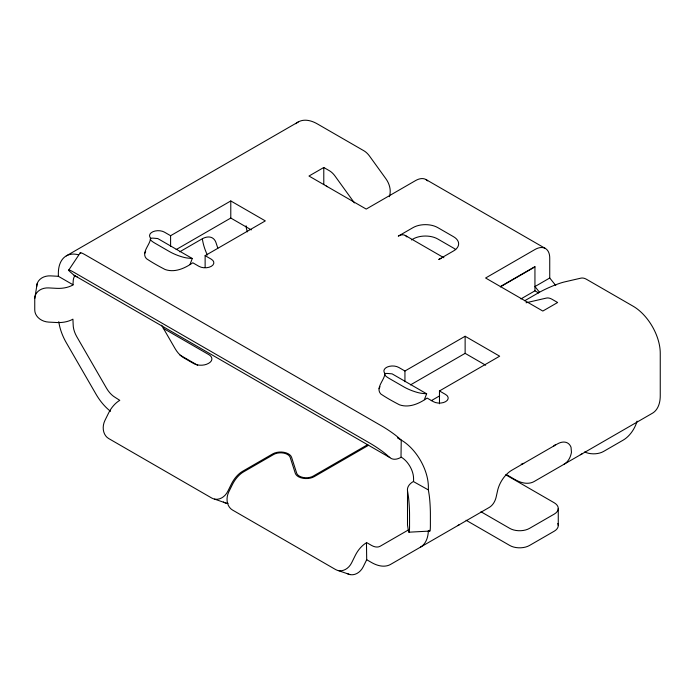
<?xml version="1.0" encoding="UTF-8"?>
<svg xmlns="http://www.w3.org/2000/svg" width="695" height="695" viewBox="0 0 695 695"><rect width="100%" height="100%" fill="white"/><g stroke="black" fill="none" stroke-linecap="round" stroke-linejoin="round"><path stroke-width="1.04" d="M150.546 238.559C150.068 244.892 140.911 252.554 146.402 258.636C152.37 262.684 158.764 266.211 165.167 269.53C174.862 272.909 184.913 268.279 192.793 262.771L198.961 266.333A8.722 5.039 0 0 0 211.297 266.333A8.722 5.039 0 0 0 211.297 259.209L205.129 255.647L205.129 267.401M384.891 373.858C384.413 380.191 375.257 387.853 380.747 393.935C386.715 397.983 393.109 401.51 399.512 404.82C409.199 408.208 419.259 403.578 427.138 398.07L433.306 401.632A8.722 5.039 0 0 0 445.643 401.632A8.722 5.039 0 0 0 445.643 394.508L439.475 390.946L439.475 403.769M367.594 444.696L313.184 476.11A9.765 5.638 0 0 1 303.376 477.508A9.765 5.638 0 0 1 296.669 473.147L291.579 457.284A11.163 6.446 0 0 0 283.916 452.306A11.163 6.446 0 0 0 272.709 453.905L242.633 471.271A20.233 11.685 -60 0 0 231.452 483.937L227.812 491.304A13.952 11.32 -71 0 1 211.793 498.072L108.681 438.536A13.952 11.32 -71 0 1 104.962 420.379L108.602 413.012A20.233 11.685 -60 0 1 119.783 400.346L115.266 397.462A17.444 10.069 60 0 1 106.544 388.253L76.771 336.675A17.444 10.069 60 0 1 73.157 324.522L72.923 319.161A20.233 11.685 0 0 1 56.738 322.532L48.641 322.098A13.952 11.346 9.2 0 1 34.75 309.953L34.75 298.563L37.165 283.603M190.022 264.369L192.298 258.497L157.765 238.559L153.491 238.177A13.952 2.945 21.2 0 0 154.811 243.111L169.615 251.66A13.952 2.945 21.2 0 0 188.024 258.114L192.298 258.497M424.367 399.668L426.643 393.796L392.11 373.858L387.836 373.476A13.952 2.945 21.2 0 0 389.157 378.41L403.96 386.95A13.952 2.945 21.2 0 0 422.369 393.413L426.643 393.796M144.734 253.432L145.655 251.39M379.079 388.722L380 386.689M368.576 445.269L314.166 476.683A11.163 6.446 0 0 1 302.959 478.282A11.163 6.446 0 0 1 295.297 473.295L290.206 457.432A9.765 5.638 0 0 0 283.499 453.07A9.765 5.638 0 0 0 273.7 454.469L243.624 471.836A20.233 11.685 -60 0 0 232.434 484.511L228.794 491.878A13.952 11.32 -71 0 0 232.512 510.034L335.624 569.561A13.952 11.32 -71 0 0 351.644 562.802L355.284 555.435A20.233 11.685 -60 0 1 366.465 542.76L366.699 559.718L363.216 566.781A13.952 11.32 -71 0 1 347.187 573.54M68.675 270.173L80.246 252.832M66.303 255.882L298.181 122.007M74.808 275.828A17.444 10.069 60 0 0 73.157 281.996L72.923 284.976A20.233 11.685 0 0 1 56.738 288.347L48.641 287.912A13.952 11.346 9.2 0 0 34.75 298.563M150.702 238.229A8.722 5.039 0 0 1 152.952 231.713A8.722 5.039 0 0 1 164.428 232.147L170.596 235.709L230.783 200.959L265.316 220.897L205.129 255.647M176.148 249.592L230.783 218.048L251.321 229.906M354.424 202.931L335.016 176.043A13.952 8.053 60 0 0 329.361 170.709L323.783 167.495L308.98 176.035L366.213 209.082L415.549 180.596A20.928 12.084 -60 0 1 427.668 180.882M179.692 251.825L201.924 238.984A20.928 12.084 -60 0 1 215.815 242.155L217.83 248.176M411.431 239.94L413.082 238.984A17.444 10.069 0 0 1 437.746 238.984L453.531 248.098A17.444 10.069 0 0 1 455.703 249.627M500.496 286.496L534.942 266.619L534.942 290.831L520.92 298.919M500.348 286.87L534.942 266.897M526.054 302.777L546.392 298.077A13.952 8.053 60 0 1 552.056 299.284L557.633 302.507L542.83 311.047L485.605 278.009L534.942 249.522A20.928 12.084 -60 0 1 549.736 258.071L549.736 278.009L534.942 286.557L539.424 292.135M524.725 300.735L537.678 293.264A20.928 2.971 -24.2 0 1 564.601 281.909L580.933 278.139A13.952 8.053 60 0 1 586.589 279.347L633.119 306.208A38.373 22.153 60 0 1 660.25 353.208L660.25 395.733A38.373 22.153 60 0 1 652.301 413.299L534.212 481.479A38.373 22.153 60 0 1 515.03 479.576L506.221 474.485M385.047 373.528A8.722 5.039 0 0 1 387.297 367.012A8.722 5.039 0 0 1 398.774 367.447L404.942 371.008L465.129 336.258L499.662 356.196L439.475 390.946M410.493 384.891L465.129 353.347L485.657 365.205M431.274 400.685L439.683 395.829M80.742 253.562A13.952 1.268 33.7 0 1 85.711 255.091L381.729 426A13.952 1.268 33.7 0 1 397.748 437.042L401.241 440.083L400.998 457.31A20.233 11.685 -60 0 1 389.817 457.553L74.07 275.255L70.43 272.092A13.952 1.268 33.7 0 1 74.139 272.431L370.157 443.332A13.952 1.268 33.7 0 1 386.177 454.382L389.817 457.553M429.432 530.285A13.952 1.06 86.9 0 0 430.387 525.22L430.387 513.831A13.952 1.051 86.9 0 0 429.093 494.423L428.372 489.932L413.343 481.513A20.233 11.685 0 0 0 407.505 490.861L407.505 525.038L408.252 529.712A13.952 1.06 86.9 0 0 409.546 526.341L409.546 514.952A13.952 1.051 86.9 0 0 408.252 495.535L407.505 490.861M408.095 530.12L380.182 546.235A17.444 10.069 60 0 1 371.46 545.375L366.699 542.621M408.903 532.196L429.745 531.076M73.157 284.846L58.354 276.297L50.587 275.88A13.952 11.346 9.2 0 0 36.687 286.531M214.555 499.123L226.118 503.102M338.387 570.612L349.95 574.591M426.009 179.562L545.401 248.489M534.942 290.831L538.599 292.942M405.255 235.449L443.87 257.741M505.847 474.841L554.176 502.746A13.952 8.053 0 0 1 554.176 514.144L529.512 528.382A13.952 8.053 0 0 1 509.774 528.382L480.957 511.746M397.479 437.911L401.241 440.083A38.373 22.153 60 0 1 428.372 487.082L428.372 489.932M163.282 328.335L208.83 354.632A10.468 6.046 0 0 1 208.83 363.181L208.335 363.459A10.468 6.046 0 0 1 193.531 363.459L183.845 357.864A17.444 10.069 60 0 1 175.123 348.655L161.588 325.217M180.014 355.084L197.675 365.283M466.093 520.251L509.774 545.471A13.952 8.053 0 0 0 529.512 545.471L554.176 531.232A13.952 8.053 0 0 0 557.79 523.448M366.699 559.718L371.46 562.464A38.373 22.153 60 0 0 390.651 564.366L489.002 507.576A38.373 22.153 60 0 0 496.465 495.631L497.855 489.489A20.928 12.084 -60 0 1 511.746 470.272L557.138 444.07A20.928 12.084 -60 0 1 571.029 447.241L571.455 452.332A38.373 22.153 60 0 1 563.993 464.286M549.736 278.009L555.774 285.515M558.267 508.445L558.267 525.533M465.129 336.258L465.129 353.347M413.568 481.383L413.568 478.534A17.444 10.069 60 0 0 401.241 457.171M404.942 371.008L404.942 381.694M323.783 167.495L323.783 184.583M230.783 200.959L230.783 218.048M170.596 235.709L170.596 246.395M58.354 276.297L58.354 273.448A38.373 22.153 60 0 1 78.465 254.796M58.771 321.663A38.373 22.153 60 0 0 66.303 342.722L96.075 394.291A38.373 22.153 60 0 0 110.548 411.344M428.355 530.615A38.373 22.153 60 0 1 420.423 547.173M555.34 444.539A17.444 10.069 60 0 1 553.524 446.155M459.221 524.768A38.373 22.153 60 0 1 457.484 525.611M523.752 463.348A17.444 10.069 60 0 1 521.198 464.138M247.351 231.887A17.444 10.069 60 0 1 246.099 225.797M326.25 186.008A6.976 4.031 60 0 1 327.241 186.703M441.29 258.41A13.952 8.053 -60 0 0 438.736 259.496L453.531 250.947A17.444 10.069 0 0 0 453.531 236.708L437.746 227.595A17.444 10.069 0 0 0 413.082 227.595L398.278 236.135A13.952 8.053 -60 0 1 406.827 236.899M295.835 123.745A38.373 22.153 60 0 1 317.363 123.91L363.893 150.772A13.952 8.053 60 0 1 369.549 156.106L385.881 178.737A20.928 16.828 43 0 1 389.313 196.72M207.345 255.013A38.373 22.153 60 0 1 202.41 239.271M228.108 503.293A13.952 11.32 -71 0 1 223.356 502.051M582.071 453.844A38.373 22.153 60 0 1 580.334 454.686M584.677 451.95A13.952 8.053 0 0 0 603.512 451.481L623.25 440.083A20.928 12.084 -60 0 0 637.063 421.135M77.197 276.792A20.233 11.685 -60 0 1 74.07 275.255"/></g></svg>
